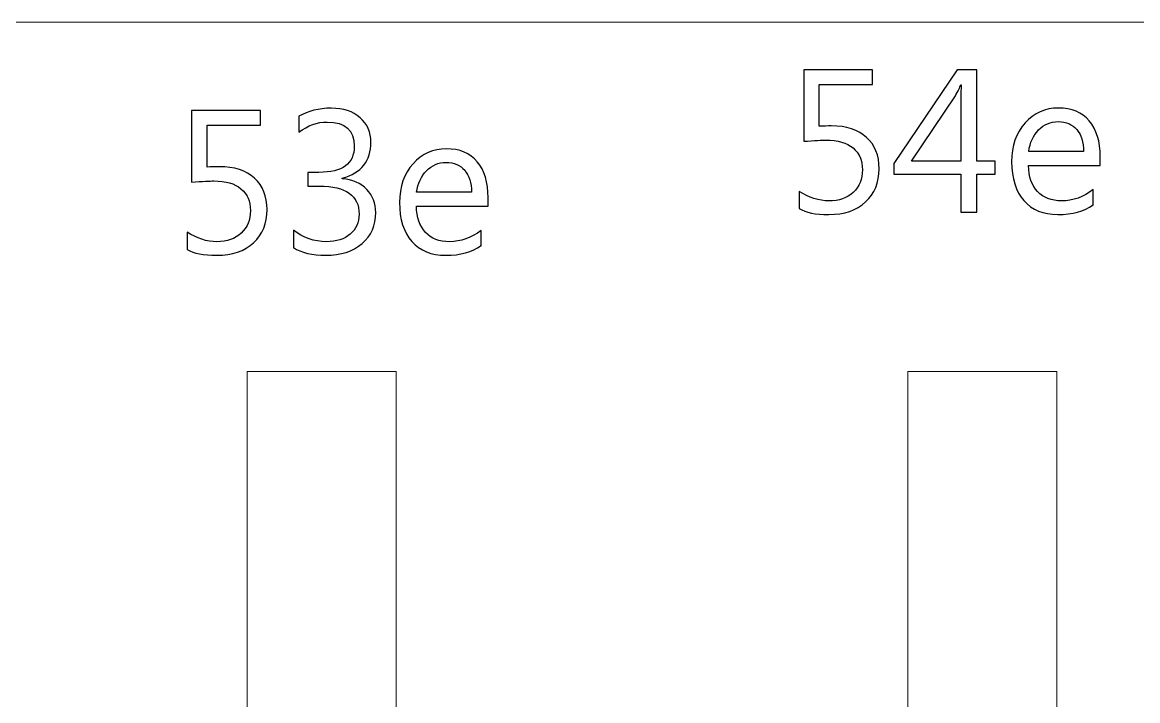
# Model space of a CAD drawing. Header units: centimetres. Extents: x -370 to 378, y -504 to 433.
# Drawn here: x -45.55 to -1.29, y 404.95 to 431.87 of the extents above; entities that cross this region are included whole.
import ezdxf

# ---------------------------------------------------------------- set-up
doc = ezdxf.new("R2010")
doc.units = ezdxf.units.CM
doc.header["$MEASUREMENT"] = 0
doc.layers.add('Camada 1', color=7, linetype='Continuous')
doc.layers.add('Camada 2', color=20, linetype='Continuous')

msp = doc.modelspace()

# ---------------------------------------------------------------- linework, layer by layer
at = {"layer": 'Camada 1', "lineweight": 9}
for points in [[(-36.624, 390.977), (-30.716, 390.977), (-30.716, 418.021), (-36.624, 418.021), (-36.624, 390.977)], [(-10.411, 390.977), (-4.503, 390.977), (-4.503, 418.021), (-10.411, 418.021), (-10.411, 390.977)]]:
    msp.add_lwpolyline(points, close=True, dxfattribs=at)
msp.add_open_spline([(-108.854, 431.873), (-108.854, 431.873), (41.46, 431.873), (41.46, 431.873), (41.46, 431.873), (41.46, 431.873), (41.46, 377.293), (41.46, 377.293), (41.46, 377.293), (41.46, 377.293), (-108.854, 377.298), (-108.854, 377.298), (-108.854, 377.298), (-108.854, 377.298), (-108.854, 431.873), (-108.854, 431.873)], degree=3, knots=[0, 0, 0, 0, 0.2, 0.2, 0.2, 0.2, 0.4, 0.4, 0.4, 0.4, 0.6, 0.6, 0.6, 0.6, 1, 1, 1, 1], dxfattribs=at)
at = {"layer": 'Camada 2'}
for points, knots in [([(-14.721, 424.48), (-14.721, 424.48), (-14.721, 425.165), (-14.721, 425.165), (-14.721, 425.165), (-14.336, 424.913), (-13.943, 424.786), (-13.544, 424.786), (-13.544, 424.786), (-13.145, 424.786), (-12.824, 424.899), (-12.579, 425.125), (-12.579, 425.125), (-12.336, 425.349), (-12.213, 425.649), (-12.213, 426.021), (-12.213, 426.021), (-12.213, 426.391), (-12.338, 426.68), (-12.587, 426.887), (-12.587, 426.887), (-12.837, 427.094), (-13.193, 427.197), (-13.658, 427.197), (-13.658, 427.197), (-13.816, 427.197), (-14.111, 427.181), (-14.544, 427.15), (-14.544, 427.15), (-14.544, 427.15), (-14.544, 429.988), (-14.544, 429.988), (-14.544, 429.988), (-14.544, 429.988), (-11.81, 429.988), (-11.81, 429.988), (-11.81, 429.988), (-11.81, 429.988), (-11.81, 429.407), (-11.81, 429.407), (-11.81, 429.407), (-11.81, 429.407), (-13.931, 429.407), (-13.931, 429.407), (-13.931, 429.407), (-13.931, 429.407), (-13.931, 427.746), (-13.931, 427.746), (-13.931, 427.746), (-13.758, 427.757), (-13.598, 427.762), (-13.45, 427.762), (-13.45, 427.762), (-12.847, 427.762), (-12.379, 427.61), (-12.048, 427.308), (-12.048, 427.308), (-11.717, 427.005), (-11.552, 426.59), (-11.552, 426.063), (-11.552, 426.063), (-11.552, 425.517), (-11.729, 425.078), (-12.086, 424.746), (-12.086, 424.746), (-12.442, 424.412), (-12.931, 424.246), (-13.551, 424.246), (-13.551, 424.246), (-14.074, 424.246), (-14.464, 424.324), (-14.721, 424.48)], [0, 0, 0, 0, 0.052632, 0.052632, 0.052632, 0.052632, 0.105263, 0.105263, 0.105263, 0.105263, 0.157895, 0.157895, 0.157895, 0.157895, 0.210526, 0.210526, 0.210526, 0.210526, 0.263158, 0.263158, 0.263158, 0.263158, 0.315789, 0.315789, 0.315789, 0.315789, 0.368421, 0.368421, 0.368421, 0.368421, 0.421053, 0.421053, 0.421053, 0.421053, 0.473684, 0.473684, 0.473684, 0.473684, 0.526316, 0.526316, 0.526316, 0.526316, 0.578947, 0.578947, 0.578947, 0.578947, 0.631579, 0.631579, 0.631579, 0.631579, 0.684211, 0.684211, 0.684211, 0.684211, 0.736842, 0.736842, 0.736842, 0.736842, 0.789474, 0.789474, 0.789474, 0.789474, 0.842105, 0.842105, 0.842105, 0.842105, 0.894737, 0.894737, 0.894737, 0.894737, 1, 1, 1, 1]), ([(-6.947, 425.843), (-6.947, 425.843), (-7.673, 425.843), (-7.673, 425.843), (-7.673, 425.843), (-7.673, 425.843), (-7.673, 424.343), (-7.673, 424.343), (-7.673, 424.343), (-7.673, 424.343), (-8.31, 424.343), (-8.31, 424.343), (-8.31, 424.343), (-8.31, 424.343), (-8.31, 425.843), (-8.31, 425.843), (-8.31, 425.843), (-8.31, 425.843), (-10.963, 425.843), (-10.963, 425.843), (-10.963, 425.843), (-10.963, 425.843), (-10.963, 426.265), (-10.963, 426.265), (-10.963, 426.265), (-10.963, 426.265), (-8.451, 429.988), (-8.451, 429.988), (-8.451, 429.988), (-8.451, 429.988), (-7.673, 429.988), (-7.673, 429.988), (-7.673, 429.988), (-7.673, 429.988), (-7.673, 426.367), (-7.673, 426.367), (-7.673, 426.367), (-7.673, 426.367), (-6.947, 426.367), (-6.947, 426.367), (-6.947, 426.367), (-6.947, 426.367), (-6.947, 425.843), (-6.947, 425.843)], [0, 0, 0, 0, 0.083333, 0.083333, 0.083333, 0.083333, 0.166667, 0.166667, 0.166667, 0.166667, 0.25, 0.25, 0.25, 0.25, 0.333333, 0.333333, 0.333333, 0.333333, 0.416667, 0.416667, 0.416667, 0.416667, 0.5, 0.5, 0.5, 0.5, 0.583333, 0.583333, 0.583333, 0.583333, 0.666667, 0.666667, 0.666667, 0.666667, 0.75, 0.75, 0.75, 0.75, 0.833333, 0.833333, 0.833333, 0.833333, 1, 1, 1, 1]), ([(-8.31, 426.367), (-8.31, 426.367), (-8.31, 428.806), (-8.31, 428.806), (-8.31, 428.806), (-8.31, 428.98), (-8.305, 429.175), (-8.294, 429.39), (-8.294, 429.39), (-8.294, 429.39), (-8.31, 429.39), (-8.31, 429.39), (-8.31, 429.39), (-8.346, 429.294), (-8.419, 429.15), (-8.527, 428.957), (-8.527, 428.957), (-8.527, 428.957), (-10.263, 426.367), (-10.263, 426.367), (-10.263, 426.367), (-10.263, 426.367), (-8.31, 426.367), (-8.31, 426.367)], [0, 0, 0, 0, 0.142857, 0.142857, 0.142857, 0.142857, 0.285714, 0.285714, 0.285714, 0.285714, 0.428571, 0.428571, 0.428571, 0.428571, 0.571429, 0.571429, 0.571429, 0.571429, 0.714286, 0.714286, 0.714286, 0.714286, 1, 1, 1, 1]), ([(-34.793, 422.933), (-34.793, 422.933), (-34.793, 423.626), (-34.793, 423.626), (-34.793, 423.626), (-34.407, 423.32), (-33.97, 423.167), (-33.485, 423.167), (-33.485, 423.167), (-33.089, 423.167), (-32.775, 423.265), (-32.54, 423.463), (-32.54, 423.463), (-32.305, 423.66), (-32.188, 423.926), (-32.188, 424.26), (-32.188, 424.26), (-32.188, 424.999), (-32.712, 425.369), (-33.759, 425.369), (-33.759, 425.369), (-33.759, 425.369), (-34.228, 425.369), (-34.228, 425.369), (-34.228, 425.369), (-34.228, 425.369), (-34.228, 425.917), (-34.228, 425.917), (-34.228, 425.917), (-34.228, 425.917), (-33.782, 425.917), (-33.782, 425.917), (-33.782, 425.917), (-32.848, 425.917), (-32.381, 426.264), (-32.381, 426.956), (-32.381, 426.956), (-32.381, 427.597), (-32.737, 427.917), (-33.45, 427.917), (-33.45, 427.917), (-33.847, 427.917), (-34.223, 427.783), (-34.575, 427.514), (-34.575, 427.514), (-34.575, 427.514), (-34.575, 428.143), (-34.575, 428.143), (-34.575, 428.143), (-34.212, 428.358), (-33.783, 428.465), (-33.29, 428.465), (-33.29, 428.465), (-32.814, 428.465), (-32.434, 428.339), (-32.147, 428.088), (-32.147, 428.088), (-31.862, 427.835), (-31.72, 427.512), (-31.72, 427.119), (-31.72, 427.119), (-31.72, 426.375), (-32.098, 425.897), (-32.854, 425.684), (-32.854, 425.684), (-32.854, 425.684), (-32.854, 425.668), (-32.854, 425.668), (-32.854, 425.668), (-32.448, 425.629), (-32.126, 425.487), (-31.886, 425.241), (-31.886, 425.241), (-31.646, 424.995), (-31.526, 424.688), (-31.526, 424.321), (-31.526, 424.321), (-31.526, 423.813), (-31.708, 423.405), (-32.072, 423.093), (-32.072, 423.093), (-32.436, 422.782), (-32.916, 422.627), (-33.512, 422.627), (-33.512, 422.627), (-34.048, 422.627), (-34.475, 422.729), (-34.793, 422.933)], [0, 0, 0, 0, 0.043478, 0.043478, 0.043478, 0.043478, 0.086957, 0.086957, 0.086957, 0.086957, 0.130435, 0.130435, 0.130435, 0.130435, 0.173913, 0.173913, 0.173913, 0.173913, 0.217391, 0.217391, 0.217391, 0.217391, 0.26087, 0.26087, 0.26087, 0.26087, 0.304348, 0.304348, 0.304348, 0.304348, 0.347826, 0.347826, 0.347826, 0.347826, 0.391304, 0.391304, 0.391304, 0.391304, 0.434783, 0.434783, 0.434783, 0.434783, 0.478261, 0.478261, 0.478261, 0.478261, 0.521739, 0.521739, 0.521739, 0.521739, 0.565217, 0.565217, 0.565217, 0.565217, 0.608696, 0.608696, 0.608696, 0.608696, 0.652174, 0.652174, 0.652174, 0.652174, 0.695652, 0.695652, 0.695652, 0.695652, 0.73913, 0.73913, 0.73913, 0.73913, 0.782609, 0.782609, 0.782609, 0.782609, 0.826087, 0.826087, 0.826087, 0.826087, 0.869565, 0.869565, 0.869565, 0.869565, 0.913043, 0.913043, 0.913043, 0.913043, 1, 1, 1, 1]), ([(-2.778, 426.197), (-2.778, 426.197), (-5.625, 426.197), (-5.625, 426.197), (-5.625, 426.197), (-5.614, 425.747), (-5.493, 425.399), (-5.263, 425.154), (-5.263, 425.154), (-5.032, 424.908), (-4.715, 424.786), (-4.311, 424.786), (-4.311, 424.786), (-3.857, 424.786), (-3.44, 424.937), (-3.06, 425.238), (-3.06, 425.238), (-3.06, 425.238), (-3.06, 424.633), (-3.06, 424.633), (-3.06, 424.633), (-3.414, 424.375), (-3.883, 424.246), (-4.465, 424.246), (-4.465, 424.246), (-5.033, 424.246), (-5.481, 424.429), (-5.806, 424.796), (-5.806, 424.796), (-6.131, 425.162), (-6.294, 425.679), (-6.294, 426.343), (-6.294, 426.343), (-6.294, 426.972), (-6.117, 427.482), (-5.76, 427.879), (-5.76, 427.879), (-5.404, 428.274), (-4.963, 428.472), (-4.435, 428.472), (-4.435, 428.472), (-3.908, 428.472), (-3.5, 428.301), (-3.211, 427.96), (-3.211, 427.96), (-2.922, 427.618), (-2.778, 427.144), (-2.778, 426.536), (-2.778, 426.536), (-2.778, 426.536), (-2.778, 426.197), (-2.778, 426.197)], [0, 0, 0, 0, 0.071429, 0.071429, 0.071429, 0.071429, 0.142857, 0.142857, 0.142857, 0.142857, 0.214286, 0.214286, 0.214286, 0.214286, 0.285714, 0.285714, 0.285714, 0.285714, 0.357143, 0.357143, 0.357143, 0.357143, 0.428571, 0.428571, 0.428571, 0.428571, 0.5, 0.5, 0.5, 0.5, 0.571429, 0.571429, 0.571429, 0.571429, 0.642857, 0.642857, 0.642857, 0.642857, 0.714286, 0.714286, 0.714286, 0.714286, 0.785714, 0.785714, 0.785714, 0.785714, 0.857143, 0.857143, 0.857143, 0.857143, 1, 1, 1, 1]), ([(-39.01, 422.86), (-39.01, 422.86), (-39.01, 423.546), (-39.01, 423.546), (-39.01, 423.546), (-38.624, 423.293), (-38.232, 423.167), (-37.833, 423.167), (-37.833, 423.167), (-37.434, 423.167), (-37.112, 423.28), (-36.868, 423.506), (-36.868, 423.506), (-36.624, 423.73), (-36.502, 424.03), (-36.502, 424.402), (-36.502, 424.402), (-36.502, 424.772), (-36.627, 425.061), (-36.876, 425.268), (-36.876, 425.268), (-37.126, 425.475), (-37.482, 425.578), (-37.947, 425.578), (-37.947, 425.578), (-38.104, 425.578), (-38.4, 425.562), (-38.833, 425.531), (-38.833, 425.531), (-38.833, 425.531), (-38.833, 428.369), (-38.833, 428.369), (-38.833, 428.369), (-38.833, 428.369), (-36.099, 428.369), (-36.099, 428.369), (-36.099, 428.369), (-36.099, 428.369), (-36.099, 427.788), (-36.099, 427.788), (-36.099, 427.788), (-36.099, 427.788), (-38.22, 427.788), (-38.22, 427.788), (-38.22, 427.788), (-38.22, 427.788), (-38.22, 426.127), (-38.22, 426.127), (-38.22, 426.127), (-38.046, 426.137), (-37.887, 426.143), (-37.739, 426.143), (-37.739, 426.143), (-37.135, 426.143), (-36.667, 425.991), (-36.337, 425.688), (-36.337, 425.688), (-36.006, 425.386), (-35.841, 424.971), (-35.841, 424.444), (-35.841, 424.444), (-35.841, 423.898), (-36.018, 423.458), (-36.374, 423.127), (-36.374, 423.127), (-36.731, 422.793), (-37.22, 422.627), (-37.84, 422.627), (-37.84, 422.627), (-38.362, 422.627), (-38.752, 422.704), (-39.01, 422.86)], [0, 0, 0, 0, 0.052632, 0.052632, 0.052632, 0.052632, 0.105263, 0.105263, 0.105263, 0.105263, 0.157895, 0.157895, 0.157895, 0.157895, 0.210526, 0.210526, 0.210526, 0.210526, 0.263158, 0.263158, 0.263158, 0.263158, 0.315789, 0.315789, 0.315789, 0.315789, 0.368421, 0.368421, 0.368421, 0.368421, 0.421053, 0.421053, 0.421053, 0.421053, 0.473684, 0.473684, 0.473684, 0.473684, 0.526316, 0.526316, 0.526316, 0.526316, 0.578947, 0.578947, 0.578947, 0.578947, 0.631579, 0.631579, 0.631579, 0.631579, 0.684211, 0.684211, 0.684211, 0.684211, 0.736842, 0.736842, 0.736842, 0.736842, 0.789474, 0.789474, 0.789474, 0.789474, 0.842105, 0.842105, 0.842105, 0.842105, 0.894737, 0.894737, 0.894737, 0.894737, 1, 1, 1, 1]), ([(-3.439, 426.746), (-3.442, 427.119), (-3.532, 427.411), (-3.709, 427.62), (-3.709, 427.62), (-3.887, 427.828), (-4.133, 427.931), (-4.447, 427.931), (-4.447, 427.931), (-4.751, 427.931), (-5.01, 427.822), (-5.223, 427.603), (-5.223, 427.603), (-5.435, 427.384), (-5.567, 427.099), (-5.617, 426.746), (-5.617, 426.746), (-5.617, 426.746), (-3.439, 426.746), (-3.439, 426.746)], [0, 0, 0, 0, 0.166667, 0.166667, 0.166667, 0.166667, 0.333333, 0.333333, 0.333333, 0.333333, 0.5, 0.5, 0.5, 0.5, 0.666667, 0.666667, 0.666667, 0.666667, 1, 1, 1, 1]), ([(-27.067, 424.578), (-27.067, 424.578), (-29.913, 424.578), (-29.913, 424.578), (-29.913, 424.578), (-29.903, 424.128), (-29.782, 423.78), (-29.552, 423.535), (-29.552, 423.535), (-29.321, 423.289), (-29.003, 423.167), (-28.6, 423.167), (-28.6, 423.167), (-28.146, 423.167), (-27.729, 423.317), (-27.349, 423.618), (-27.349, 423.618), (-27.349, 423.618), (-27.349, 423.014), (-27.349, 423.014), (-27.349, 423.014), (-27.702, 422.756), (-28.171, 422.627), (-28.753, 422.627), (-28.753, 422.627), (-29.322, 422.627), (-29.77, 422.809), (-30.095, 423.176), (-30.095, 423.176), (-30.42, 423.543), (-30.583, 424.059), (-30.583, 424.723), (-30.583, 424.723), (-30.583, 425.352), (-30.405, 425.863), (-30.049, 426.26), (-30.049, 426.26), (-29.693, 426.655), (-29.252, 426.852), (-28.724, 426.852), (-28.724, 426.852), (-28.197, 426.852), (-27.788, 426.682), (-27.499, 426.34), (-27.499, 426.34), (-27.21, 425.999), (-27.067, 425.524), (-27.067, 424.917), (-27.067, 424.917), (-27.067, 424.917), (-27.067, 424.578), (-27.067, 424.578)], [0, 0, 0, 0, 0.071429, 0.071429, 0.071429, 0.071429, 0.142857, 0.142857, 0.142857, 0.142857, 0.214286, 0.214286, 0.214286, 0.214286, 0.285714, 0.285714, 0.285714, 0.285714, 0.357143, 0.357143, 0.357143, 0.357143, 0.428571, 0.428571, 0.428571, 0.428571, 0.5, 0.5, 0.5, 0.5, 0.571429, 0.571429, 0.571429, 0.571429, 0.642857, 0.642857, 0.642857, 0.642857, 0.714286, 0.714286, 0.714286, 0.714286, 0.785714, 0.785714, 0.785714, 0.785714, 0.857143, 0.857143, 0.857143, 0.857143, 1, 1, 1, 1]), ([(-27.728, 425.127), (-27.731, 425.5), (-27.821, 425.792), (-27.998, 426), (-27.998, 426), (-28.176, 426.209), (-28.421, 426.312), (-28.736, 426.312), (-28.736, 426.312), (-29.04, 426.312), (-29.299, 426.203), (-29.511, 425.984), (-29.511, 425.984), (-29.724, 425.765), (-29.856, 425.48), (-29.905, 425.127), (-29.905, 425.127), (-29.905, 425.127), (-27.728, 425.127), (-27.728, 425.127)], [0, 0, 0, 0, 0.166667, 0.166667, 0.166667, 0.166667, 0.333333, 0.333333, 0.333333, 0.333333, 0.5, 0.5, 0.5, 0.5, 0.666667, 0.666667, 0.666667, 0.666667, 1, 1, 1, 1])]:
    msp.add_open_spline(points, degree=3, knots=knots, dxfattribs=at)
at = {"layer": 'Camada 2', "lineweight": 9}
for points, knots in [([(-14.721, 424.48), (-14.721, 424.48), (-14.721, 425.165), (-14.721, 425.165), (-14.721, 425.165), (-14.336, 424.913), (-13.943, 424.786), (-13.544, 424.786), (-13.544, 424.786), (-13.145, 424.786), (-12.824, 424.899), (-12.579, 425.125), (-12.579, 425.125), (-12.336, 425.349), (-12.213, 425.649), (-12.213, 426.021), (-12.213, 426.021), (-12.213, 426.391), (-12.338, 426.68), (-12.587, 426.887), (-12.587, 426.887), (-12.837, 427.094), (-13.193, 427.197), (-13.658, 427.197), (-13.658, 427.197), (-13.816, 427.197), (-14.111, 427.181), (-14.544, 427.15), (-14.544, 427.15), (-14.544, 427.15), (-14.544, 429.988), (-14.544, 429.988), (-14.544, 429.988), (-14.544, 429.988), (-11.81, 429.988), (-11.81, 429.988), (-11.81, 429.988), (-11.81, 429.988), (-11.81, 429.407), (-11.81, 429.407), (-11.81, 429.407), (-11.81, 429.407), (-13.931, 429.407), (-13.931, 429.407), (-13.931, 429.407), (-13.931, 429.407), (-13.931, 427.746), (-13.931, 427.746), (-13.931, 427.746), (-13.758, 427.757), (-13.598, 427.762), (-13.45, 427.762), (-13.45, 427.762), (-12.847, 427.762), (-12.379, 427.61), (-12.048, 427.308), (-12.048, 427.308), (-11.717, 427.005), (-11.552, 426.59), (-11.552, 426.063), (-11.552, 426.063), (-11.552, 425.517), (-11.729, 425.078), (-12.086, 424.746), (-12.086, 424.746), (-12.442, 424.412), (-12.931, 424.246), (-13.551, 424.246), (-13.551, 424.246), (-14.074, 424.246), (-14.464, 424.324), (-14.721, 424.48)], [0, 0, 0, 0, 0.052632, 0.052632, 0.052632, 0.052632, 0.105263, 0.105263, 0.105263, 0.105263, 0.157895, 0.157895, 0.157895, 0.157895, 0.210526, 0.210526, 0.210526, 0.210526, 0.263158, 0.263158, 0.263158, 0.263158, 0.315789, 0.315789, 0.315789, 0.315789, 0.368421, 0.368421, 0.368421, 0.368421, 0.421053, 0.421053, 0.421053, 0.421053, 0.473684, 0.473684, 0.473684, 0.473684, 0.526316, 0.526316, 0.526316, 0.526316, 0.578947, 0.578947, 0.578947, 0.578947, 0.631579, 0.631579, 0.631579, 0.631579, 0.684211, 0.684211, 0.684211, 0.684211, 0.736842, 0.736842, 0.736842, 0.736842, 0.789474, 0.789474, 0.789474, 0.789474, 0.842105, 0.842105, 0.842105, 0.842105, 0.894737, 0.894737, 0.894737, 0.894737, 1, 1, 1, 1]), ([(-6.947, 425.843), (-6.947, 425.843), (-7.673, 425.843), (-7.673, 425.843), (-7.673, 425.843), (-7.673, 425.843), (-7.673, 424.343), (-7.673, 424.343), (-7.673, 424.343), (-7.673, 424.343), (-8.31, 424.343), (-8.31, 424.343), (-8.31, 424.343), (-8.31, 424.343), (-8.31, 425.843), (-8.31, 425.843), (-8.31, 425.843), (-8.31, 425.843), (-10.963, 425.843), (-10.963, 425.843), (-10.963, 425.843), (-10.963, 425.843), (-10.963, 426.265), (-10.963, 426.265), (-10.963, 426.265), (-10.963, 426.265), (-8.451, 429.988), (-8.451, 429.988), (-8.451, 429.988), (-8.451, 429.988), (-7.673, 429.988), (-7.673, 429.988), (-7.673, 429.988), (-7.673, 429.988), (-7.673, 426.367), (-7.673, 426.367), (-7.673, 426.367), (-7.673, 426.367), (-6.947, 426.367), (-6.947, 426.367), (-6.947, 426.367), (-6.947, 426.367), (-6.947, 425.843), (-6.947, 425.843)], [0, 0, 0, 0, 0.083333, 0.083333, 0.083333, 0.083333, 0.166667, 0.166667, 0.166667, 0.166667, 0.25, 0.25, 0.25, 0.25, 0.333333, 0.333333, 0.333333, 0.333333, 0.416667, 0.416667, 0.416667, 0.416667, 0.5, 0.5, 0.5, 0.5, 0.583333, 0.583333, 0.583333, 0.583333, 0.666667, 0.666667, 0.666667, 0.666667, 0.75, 0.75, 0.75, 0.75, 0.833333, 0.833333, 0.833333, 0.833333, 1, 1, 1, 1]), ([(-8.31, 426.367), (-8.31, 426.367), (-8.31, 428.806), (-8.31, 428.806), (-8.31, 428.806), (-8.31, 428.98), (-8.305, 429.175), (-8.294, 429.39), (-8.294, 429.39), (-8.294, 429.39), (-8.31, 429.39), (-8.31, 429.39), (-8.31, 429.39), (-8.346, 429.294), (-8.419, 429.15), (-8.527, 428.957), (-8.527, 428.957), (-8.527, 428.957), (-10.263, 426.367), (-10.263, 426.367), (-10.263, 426.367), (-10.263, 426.367), (-8.31, 426.367), (-8.31, 426.367)], [0, 0, 0, 0, 0.142857, 0.142857, 0.142857, 0.142857, 0.285714, 0.285714, 0.285714, 0.285714, 0.428571, 0.428571, 0.428571, 0.428571, 0.571429, 0.571429, 0.571429, 0.571429, 0.714286, 0.714286, 0.714286, 0.714286, 1, 1, 1, 1]), ([(-34.793, 422.933), (-34.793, 422.933), (-34.793, 423.626), (-34.793, 423.626), (-34.793, 423.626), (-34.407, 423.32), (-33.97, 423.167), (-33.485, 423.167), (-33.485, 423.167), (-33.089, 423.167), (-32.775, 423.265), (-32.54, 423.463), (-32.54, 423.463), (-32.305, 423.66), (-32.188, 423.926), (-32.188, 424.26), (-32.188, 424.26), (-32.188, 424.999), (-32.712, 425.369), (-33.759, 425.369), (-33.759, 425.369), (-33.759, 425.369), (-34.228, 425.369), (-34.228, 425.369), (-34.228, 425.369), (-34.228, 425.369), (-34.228, 425.917), (-34.228, 425.917), (-34.228, 425.917), (-34.228, 425.917), (-33.782, 425.917), (-33.782, 425.917), (-33.782, 425.917), (-32.848, 425.917), (-32.381, 426.264), (-32.381, 426.956), (-32.381, 426.956), (-32.381, 427.597), (-32.737, 427.917), (-33.45, 427.917), (-33.45, 427.917), (-33.847, 427.917), (-34.223, 427.783), (-34.575, 427.514), (-34.575, 427.514), (-34.575, 427.514), (-34.575, 428.143), (-34.575, 428.143), (-34.575, 428.143), (-34.212, 428.358), (-33.783, 428.465), (-33.29, 428.465), (-33.29, 428.465), (-32.814, 428.465), (-32.434, 428.339), (-32.147, 428.088), (-32.147, 428.088), (-31.862, 427.835), (-31.72, 427.512), (-31.72, 427.119), (-31.72, 427.119), (-31.72, 426.375), (-32.098, 425.897), (-32.854, 425.684), (-32.854, 425.684), (-32.854, 425.684), (-32.854, 425.668), (-32.854, 425.668), (-32.854, 425.668), (-32.448, 425.629), (-32.126, 425.487), (-31.886, 425.241), (-31.886, 425.241), (-31.646, 424.995), (-31.526, 424.688), (-31.526, 424.321), (-31.526, 424.321), (-31.526, 423.813), (-31.708, 423.405), (-32.072, 423.093), (-32.072, 423.093), (-32.436, 422.782), (-32.916, 422.627), (-33.512, 422.627), (-33.512, 422.627), (-34.048, 422.627), (-34.475, 422.729), (-34.793, 422.933)], [0, 0, 0, 0, 0.043478, 0.043478, 0.043478, 0.043478, 0.086957, 0.086957, 0.086957, 0.086957, 0.130435, 0.130435, 0.130435, 0.130435, 0.173913, 0.173913, 0.173913, 0.173913, 0.217391, 0.217391, 0.217391, 0.217391, 0.26087, 0.26087, 0.26087, 0.26087, 0.304348, 0.304348, 0.304348, 0.304348, 0.347826, 0.347826, 0.347826, 0.347826, 0.391304, 0.391304, 0.391304, 0.391304, 0.434783, 0.434783, 0.434783, 0.434783, 0.478261, 0.478261, 0.478261, 0.478261, 0.521739, 0.521739, 0.521739, 0.521739, 0.565217, 0.565217, 0.565217, 0.565217, 0.608696, 0.608696, 0.608696, 0.608696, 0.652174, 0.652174, 0.652174, 0.652174, 0.695652, 0.695652, 0.695652, 0.695652, 0.73913, 0.73913, 0.73913, 0.73913, 0.782609, 0.782609, 0.782609, 0.782609, 0.826087, 0.826087, 0.826087, 0.826087, 0.869565, 0.869565, 0.869565, 0.869565, 0.913043, 0.913043, 0.913043, 0.913043, 1, 1, 1, 1]), ([(-2.778, 426.197), (-2.778, 426.197), (-5.625, 426.197), (-5.625, 426.197), (-5.625, 426.197), (-5.614, 425.747), (-5.493, 425.399), (-5.263, 425.154), (-5.263, 425.154), (-5.032, 424.908), (-4.715, 424.786), (-4.311, 424.786), (-4.311, 424.786), (-3.857, 424.786), (-3.44, 424.937), (-3.06, 425.238), (-3.06, 425.238), (-3.06, 425.238), (-3.06, 424.633), (-3.06, 424.633), (-3.06, 424.633), (-3.414, 424.375), (-3.883, 424.246), (-4.465, 424.246), (-4.465, 424.246), (-5.033, 424.246), (-5.481, 424.429), (-5.806, 424.796), (-5.806, 424.796), (-6.131, 425.162), (-6.294, 425.679), (-6.294, 426.343), (-6.294, 426.343), (-6.294, 426.972), (-6.117, 427.482), (-5.76, 427.879), (-5.76, 427.879), (-5.404, 428.274), (-4.963, 428.472), (-4.435, 428.472), (-4.435, 428.472), (-3.908, 428.472), (-3.5, 428.301), (-3.211, 427.96), (-3.211, 427.96), (-2.922, 427.618), (-2.778, 427.144), (-2.778, 426.536), (-2.778, 426.536), (-2.778, 426.536), (-2.778, 426.197), (-2.778, 426.197)], [0, 0, 0, 0, 0.071429, 0.071429, 0.071429, 0.071429, 0.142857, 0.142857, 0.142857, 0.142857, 0.214286, 0.214286, 0.214286, 0.214286, 0.285714, 0.285714, 0.285714, 0.285714, 0.357143, 0.357143, 0.357143, 0.357143, 0.428571, 0.428571, 0.428571, 0.428571, 0.5, 0.5, 0.5, 0.5, 0.571429, 0.571429, 0.571429, 0.571429, 0.642857, 0.642857, 0.642857, 0.642857, 0.714286, 0.714286, 0.714286, 0.714286, 0.785714, 0.785714, 0.785714, 0.785714, 0.857143, 0.857143, 0.857143, 0.857143, 1, 1, 1, 1]), ([(-39.01, 422.86), (-39.01, 422.86), (-39.01, 423.546), (-39.01, 423.546), (-39.01, 423.546), (-38.624, 423.293), (-38.232, 423.167), (-37.833, 423.167), (-37.833, 423.167), (-37.434, 423.167), (-37.112, 423.28), (-36.868, 423.506), (-36.868, 423.506), (-36.624, 423.73), (-36.502, 424.03), (-36.502, 424.402), (-36.502, 424.402), (-36.502, 424.772), (-36.627, 425.061), (-36.876, 425.268), (-36.876, 425.268), (-37.126, 425.475), (-37.482, 425.578), (-37.947, 425.578), (-37.947, 425.578), (-38.104, 425.578), (-38.4, 425.562), (-38.833, 425.531), (-38.833, 425.531), (-38.833, 425.531), (-38.833, 428.369), (-38.833, 428.369), (-38.833, 428.369), (-38.833, 428.369), (-36.099, 428.369), (-36.099, 428.369), (-36.099, 428.369), (-36.099, 428.369), (-36.099, 427.788), (-36.099, 427.788), (-36.099, 427.788), (-36.099, 427.788), (-38.22, 427.788), (-38.22, 427.788), (-38.22, 427.788), (-38.22, 427.788), (-38.22, 426.127), (-38.22, 426.127), (-38.22, 426.127), (-38.046, 426.137), (-37.887, 426.143), (-37.739, 426.143), (-37.739, 426.143), (-37.135, 426.143), (-36.667, 425.991), (-36.337, 425.688), (-36.337, 425.688), (-36.006, 425.386), (-35.841, 424.971), (-35.841, 424.444), (-35.841, 424.444), (-35.841, 423.898), (-36.018, 423.458), (-36.374, 423.127), (-36.374, 423.127), (-36.731, 422.793), (-37.22, 422.627), (-37.84, 422.627), (-37.84, 422.627), (-38.362, 422.627), (-38.752, 422.704), (-39.01, 422.86)], [0, 0, 0, 0, 0.052632, 0.052632, 0.052632, 0.052632, 0.105263, 0.105263, 0.105263, 0.105263, 0.157895, 0.157895, 0.157895, 0.157895, 0.210526, 0.210526, 0.210526, 0.210526, 0.263158, 0.263158, 0.263158, 0.263158, 0.315789, 0.315789, 0.315789, 0.315789, 0.368421, 0.368421, 0.368421, 0.368421, 0.421053, 0.421053, 0.421053, 0.421053, 0.473684, 0.473684, 0.473684, 0.473684, 0.526316, 0.526316, 0.526316, 0.526316, 0.578947, 0.578947, 0.578947, 0.578947, 0.631579, 0.631579, 0.631579, 0.631579, 0.684211, 0.684211, 0.684211, 0.684211, 0.736842, 0.736842, 0.736842, 0.736842, 0.789474, 0.789474, 0.789474, 0.789474, 0.842105, 0.842105, 0.842105, 0.842105, 0.894737, 0.894737, 0.894737, 0.894737, 1, 1, 1, 1]), ([(-3.439, 426.746), (-3.442, 427.119), (-3.532, 427.411), (-3.709, 427.62), (-3.709, 427.62), (-3.887, 427.828), (-4.133, 427.931), (-4.447, 427.931), (-4.447, 427.931), (-4.751, 427.931), (-5.01, 427.822), (-5.223, 427.603), (-5.223, 427.603), (-5.435, 427.384), (-5.567, 427.099), (-5.617, 426.746), (-5.617, 426.746), (-5.617, 426.746), (-3.439, 426.746), (-3.439, 426.746)], [0, 0, 0, 0, 0.166667, 0.166667, 0.166667, 0.166667, 0.333333, 0.333333, 0.333333, 0.333333, 0.5, 0.5, 0.5, 0.5, 0.666667, 0.666667, 0.666667, 0.666667, 1, 1, 1, 1]), ([(-27.067, 424.578), (-27.067, 424.578), (-29.913, 424.578), (-29.913, 424.578), (-29.913, 424.578), (-29.903, 424.128), (-29.782, 423.78), (-29.552, 423.535), (-29.552, 423.535), (-29.321, 423.289), (-29.003, 423.167), (-28.6, 423.167), (-28.6, 423.167), (-28.146, 423.167), (-27.729, 423.317), (-27.349, 423.618), (-27.349, 423.618), (-27.349, 423.618), (-27.349, 423.014), (-27.349, 423.014), (-27.349, 423.014), (-27.702, 422.756), (-28.171, 422.627), (-28.753, 422.627), (-28.753, 422.627), (-29.322, 422.627), (-29.77, 422.809), (-30.095, 423.176), (-30.095, 423.176), (-30.42, 423.543), (-30.583, 424.059), (-30.583, 424.723), (-30.583, 424.723), (-30.583, 425.352), (-30.405, 425.863), (-30.049, 426.26), (-30.049, 426.26), (-29.693, 426.655), (-29.252, 426.852), (-28.724, 426.852), (-28.724, 426.852), (-28.197, 426.852), (-27.788, 426.682), (-27.499, 426.34), (-27.499, 426.34), (-27.21, 425.999), (-27.067, 425.524), (-27.067, 424.917), (-27.067, 424.917), (-27.067, 424.917), (-27.067, 424.578), (-27.067, 424.578)], [0, 0, 0, 0, 0.071429, 0.071429, 0.071429, 0.071429, 0.142857, 0.142857, 0.142857, 0.142857, 0.214286, 0.214286, 0.214286, 0.214286, 0.285714, 0.285714, 0.285714, 0.285714, 0.357143, 0.357143, 0.357143, 0.357143, 0.428571, 0.428571, 0.428571, 0.428571, 0.5, 0.5, 0.5, 0.5, 0.571429, 0.571429, 0.571429, 0.571429, 0.642857, 0.642857, 0.642857, 0.642857, 0.714286, 0.714286, 0.714286, 0.714286, 0.785714, 0.785714, 0.785714, 0.785714, 0.857143, 0.857143, 0.857143, 0.857143, 1, 1, 1, 1]), ([(-27.728, 425.127), (-27.731, 425.5), (-27.821, 425.792), (-27.998, 426), (-27.998, 426), (-28.176, 426.209), (-28.421, 426.312), (-28.736, 426.312), (-28.736, 426.312), (-29.04, 426.312), (-29.299, 426.203), (-29.511, 425.984), (-29.511, 425.984), (-29.724, 425.765), (-29.856, 425.48), (-29.905, 425.127), (-29.905, 425.127), (-29.905, 425.127), (-27.728, 425.127), (-27.728, 425.127)], [0, 0, 0, 0, 0.166667, 0.166667, 0.166667, 0.166667, 0.333333, 0.333333, 0.333333, 0.333333, 0.5, 0.5, 0.5, 0.5, 0.666667, 0.666667, 0.666667, 0.666667, 1, 1, 1, 1])]:
    msp.add_open_spline(points, degree=3, knots=knots, dxfattribs=at)

doc.saveas('drawing.dxf')
